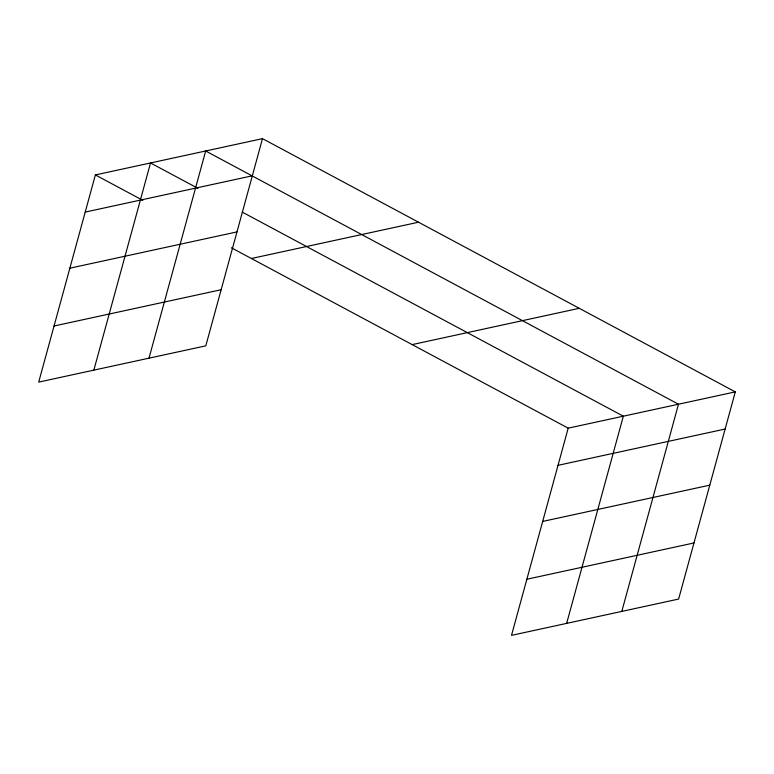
<?xml version="1.0" encoding="UTF-8"?>
<svg xmlns="http://www.w3.org/2000/svg" width="774" height="774" viewBox="0 0 774 774"><rect width="100%" height="100%" fill="white"/><g stroke="black" fill="none" stroke-linecap="round" stroke-linejoin="round"><path stroke-width="1.16" d="M262.492 138.643L95.376 174.934L38.7 382.114L205.807 345.833L262.492 138.643L735.3 391.886L678.624 599.066L511.508 635.357L568.193 428.167L735.3 391.886M93.847 370.136L150.524 162.956L197.97 188.363M148.995 358.168L205.671 150.988L678.479 404.222L621.803 611.402M566.655 623.38L623.341 416.199L242.243 212.086M85.217 212.086L252.324 175.804M69.863 268.191L236.97 231.91M251.405 258.497L418.511 222.215M54.054 326.009L221.161 289.718M412.165 344.604L579.271 308.313M558.025 465.329L725.132 429.038M542.68 521.434L709.787 485.153M526.862 579.242L693.968 542.961M95.376 174.934L142.822 200.34M231.378 247.777L568.193 428.167"/></g></svg>
